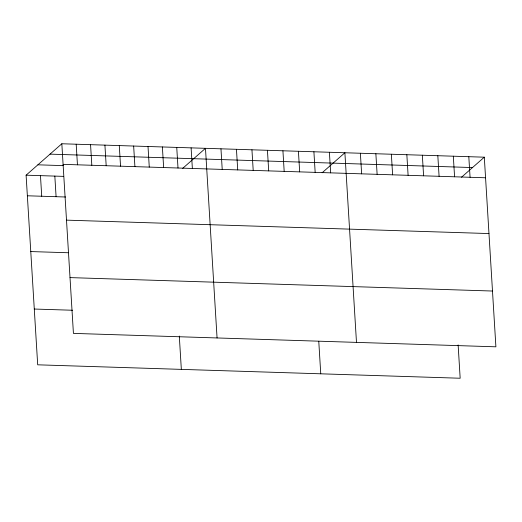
<?xml version="1.0" encoding="UTF-8"?>
<svg xmlns="http://www.w3.org/2000/svg" width="522" height="522" viewBox="0 0 522 522"><rect width="100%" height="100%" fill="white"/><g stroke="black" fill="none" stroke-linecap="round" stroke-linejoin="round"><path stroke-width="0.78" d="M458.133 344.925L460.169 378.241L37.695 364.813L26.1 175.183L61.831 143.759L484.305 157.187L495.9 346.817L73.426 333.388L61.831 143.759M182.687 168.365L205.472 148.326L217.067 337.956M322.107 172.795L344.885 152.757L356.487 342.386M461.52 177.226L484.305 157.187M50.04 154.134L472.508 167.555M63.09 164.358L485.564 177.78M37.891 164.815L63.43 165.631M26.1 175.183L63.606 176.377M27.359 195.783L65.661 197.003M66.503 220.14L488.97 233.562M30.772 251.565L68.278 252.752M70.02 277.606L492.487 291.035M34.289 309.037L72.591 310.251M468.808 156.691L470.074 177.291M453.318 156.202L454.577 176.801M437.827 155.706L439.087 176.305M422.337 155.217L423.596 175.816M406.847 154.727L408.106 175.32M391.356 154.231L392.616 174.831M375.866 153.742L377.125 174.335M360.376 153.246L361.635 173.846M329.395 152.261L330.654 172.86M313.905 151.772L315.164 172.371M318.766 341.271L320.756 373.811M298.414 151.276L299.674 171.875M282.924 150.786L284.183 171.386M267.434 150.297L268.693 170.89M251.943 149.801L253.203 170.4M236.453 149.312L237.712 169.904M220.963 148.816L222.222 169.415M191.104 147.87L192.364 168.469M176.743 147.413L178.002 168.012M179.3 336.064L181.336 369.38M162.381 146.956L163.64 167.555M148.013 146.499L149.272 167.099M133.652 146.043L134.911 166.642M119.284 145.586L120.543 166.185M104.922 145.129L106.181 165.728M90.56 144.672L91.82 165.272M76.192 144.216L77.452 164.815M54.83 176.097L56.089 196.696M40.462 175.64L41.721 196.239"/></g></svg>
